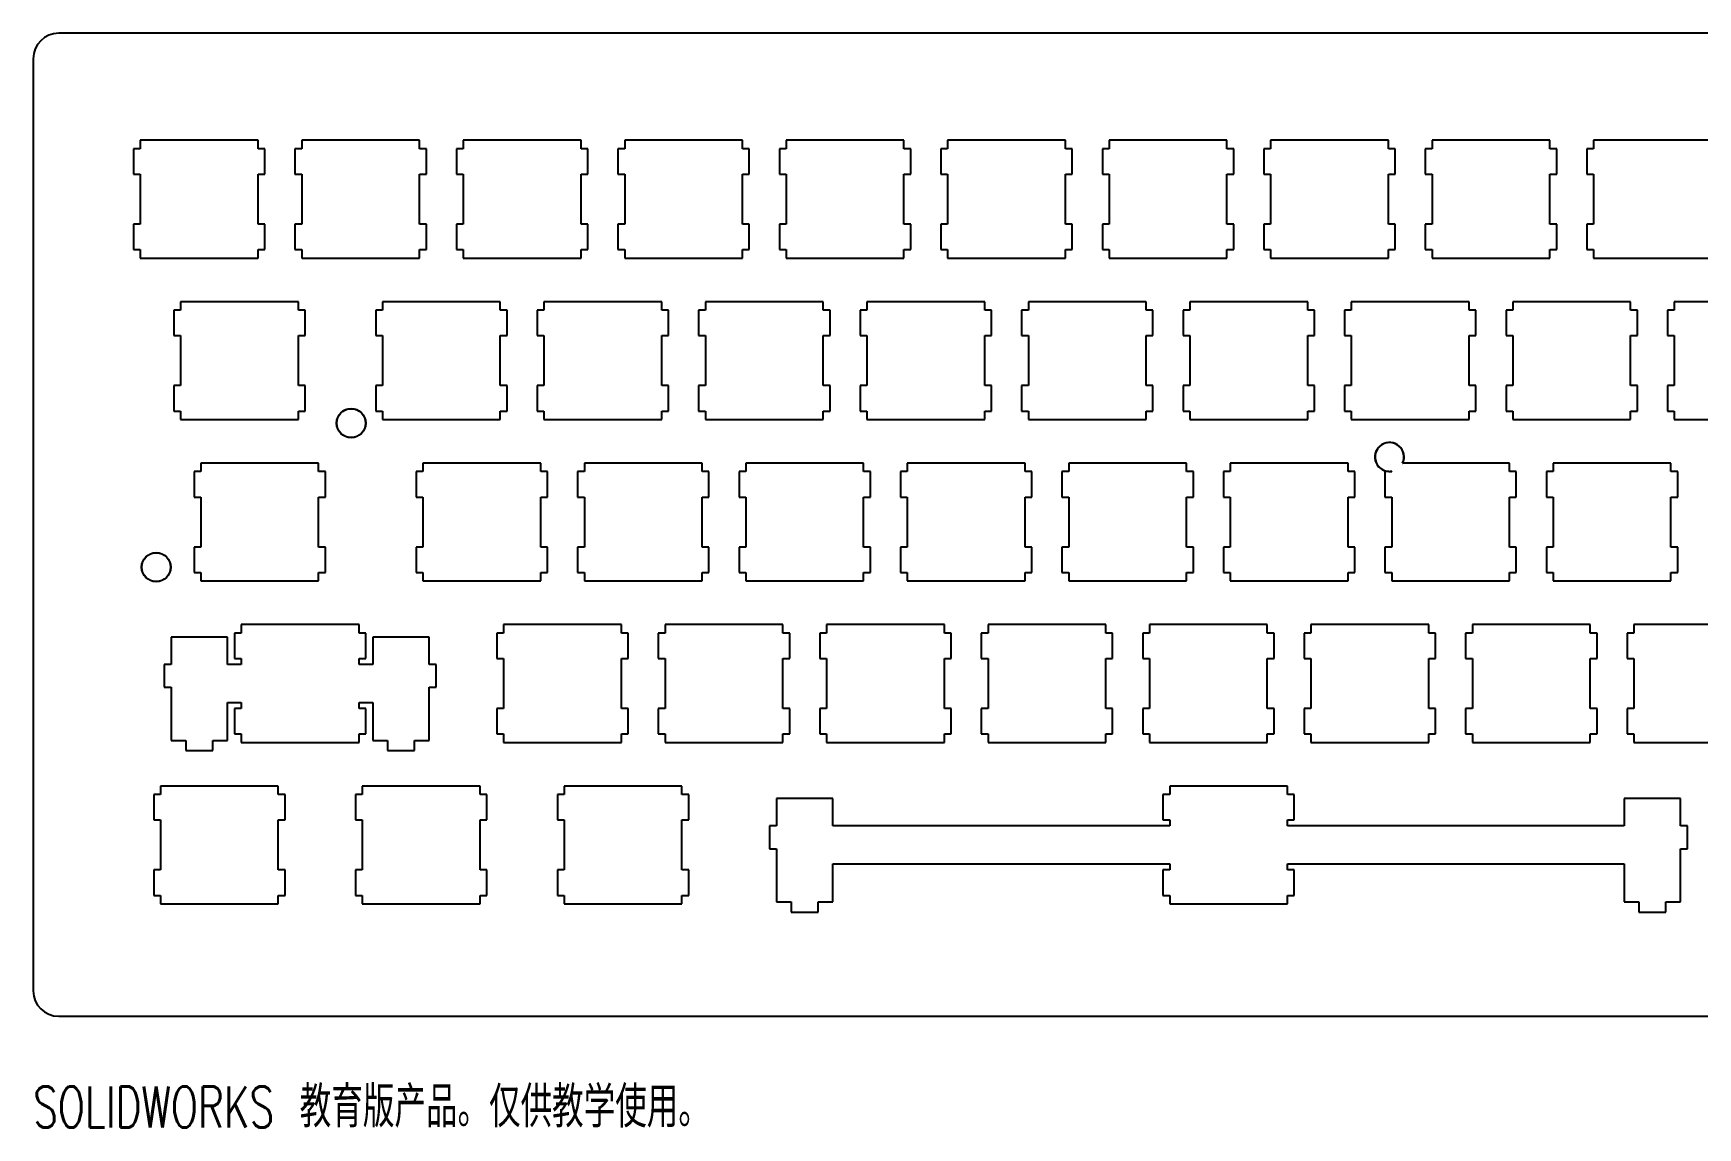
# Model space of a CAD drawing. Header units: millimetres. Extents: x -10 to 300, y -24 to 106.
# Drawn here: x -9.9 to 186.5, y -23.6 to 105.5 of the extents above; entities that cross this region are included whole.
import ezdxf

# ---------------------------------------------------------------- set-up
doc = ezdxf.new("R2010")
doc.units = ezdxf.units.MM
doc.styles.add('SLDTEXTSTYLE0', font='TXT', dxfattribs={"width": 0.7, "bigfont": 'bigfont'})

msp = doc.modelspace()

# ---------------------------------------------------------------- linework, layer by layer
at = {"color": 7, "linetype": 'Continuous', "lineweight": 25}
for p, q in [((296.59508, 105.5075), (-6.90492, 105.5075)), ((-9.90492, 102.5075), (-9.90492, -7.4925)), ((2.71887, 92.8839), (2.71887, 91.8834)), ((16.6192, 92.8839), (2.71887, 92.8839)), ((16.6192, 91.8834), (16.6192, 92.8839)), ((21.7689, 92.8839), (21.7689, 91.8834)), ((35.669, 92.8839), (21.7689, 92.8839)), ((35.669, 91.8834), (35.669, 92.8839)), ((40.8189, 92.8839), (40.8189, 91.8834)), ((54.719, 92.8839), (40.8189, 92.8839)), ((54.719, 91.8834), (54.719, 92.8839)), ((59.8689, 92.8839), (59.8689, 91.8834)), ((73.769, 92.8839), (59.8689, 92.8839)), ((73.769, 91.8834), (73.769, 92.8839)), ((78.9189, 92.8839), (78.9189, 91.8834)), ((92.819, 92.8839), (78.9189, 92.8839)), ((92.819, 91.8834), (92.819, 92.8839)), ((97.9689, 92.8839), (97.9689, 91.8834)), ((111.869, 92.8839), (97.9689, 92.8839)), ((111.869, 91.8834), (111.869, 92.8839)), ((117.019, 92.8839), (117.019, 91.8834)), ((130.919, 92.8839), (117.019, 92.8839)), ((130.919, 91.8834), (130.919, 92.8839)), ((136.069, 92.8839), (136.069, 91.8834)), ((149.969, 92.8839), (136.069, 92.8839)), ((149.969, 91.8834), (149.969, 92.8839)), ((155.119, 92.8839), (155.119, 91.8834)), ((169.019, 92.8839), (155.119, 92.8839)), ((169.019, 91.8834), (169.019, 92.8839)), ((174.169, 92.8839), (174.169, 91.8834)), ((188.069, 92.8839), (174.169, 92.8839)), ((2.71887, 91.8834), (1.91823, 91.8834)), ((1.91823, 91.8834), (1.91823, 88.8834)), ((17.4198, 91.8834), (16.6192, 91.8834)), ((17.4198, 88.8834), (17.4198, 91.8834)), ((21.7689, 91.8834), (20.9696, 91.8834)), ((20.9696, 91.8834), (20.9696, 88.8834)), ((36.4698, 91.8834), (35.669, 91.8834)), ((36.4698, 88.8834), (36.4698, 91.8834)), ((40.8189, 91.8834), (40.0195, 91.8834)), ((40.0195, 91.8834), (40.0195, 88.8834)), ((55.5198, 91.8834), (54.719, 91.8834)), ((55.5198, 88.8834), (55.5198, 91.8834)), ((59.8689, 91.8834), (59.0684, 91.8834)), ((59.0684, 91.8834), (59.0684, 88.8834)), ((74.5698, 91.8834), (73.769, 91.8834)), ((74.5698, 88.8834), (74.5698, 91.8834)), ((78.9189, 91.8834), (78.1184, 91.8834)), ((78.1184, 91.8834), (78.1184, 88.8834)), ((93.6184, 91.8834), (92.819, 91.8834)), ((93.6184, 88.8834), (93.6184, 91.8834)), ((97.9689, 91.8834), (97.1684, 91.8834)), ((97.1684, 91.8834), (97.1684, 88.8834)), ((112.668, 91.8834), (111.869, 91.8834)), ((112.668, 88.8834), (112.668, 91.8834)), ((117.019, 91.8834), (116.219, 91.8834)), ((116.219, 91.8834), (116.219, 88.8834)), ((131.72, 91.8834), (130.919, 91.8834)), ((131.72, 88.8834), (131.72, 91.8834)), ((136.069, 91.8834), (135.269, 91.8834)), ((135.269, 91.8834), (135.269, 88.8834)), ((150.77, 91.8834), (149.969, 91.8834)), ((150.77, 88.8834), (150.77, 91.8834)), ((155.119, 91.8834), (154.319, 91.8834)), ((154.319, 91.8834), (154.319, 88.8834)), ((169.82, 91.8834), (169.019, 91.8834)), ((169.82, 88.8834), (169.82, 91.8834)), ((174.169, 91.8834), (173.369, 91.8834)), ((173.369, 91.8834), (173.369, 88.8834)), ((1.91823, 88.8834), (2.71887, 88.8834)), ((2.71887, 88.8834), (2.71887, 82.9829)), ((16.6192, 82.9829), (16.6192, 88.8834)), ((16.6192, 88.8834), (17.4198, 88.8834)), ((20.9696, 88.8834), (21.7689, 88.8834)), ((21.7689, 88.8834), (21.7689, 82.9829)), ((35.669, 82.9829), (35.669, 88.8834)), ((35.669, 88.8834), (36.4698, 88.8834)), ((40.0195, 88.8834), (40.8189, 88.8834)), ((40.8189, 88.8834), (40.8189, 82.9829)), ((54.719, 82.9829), (54.719, 88.8834)), ((54.719, 88.8834), (55.5198, 88.8834)), ((59.0684, 88.8834), (59.8689, 88.8834)), ((59.8689, 88.8834), (59.8689, 82.9829)), ((73.769, 82.9829), (73.769, 88.8834)), ((73.769, 88.8834), (74.5698, 88.8834)), ((78.1184, 88.8834), (78.9189, 88.8834)), ((78.9189, 88.8834), (78.9189, 82.9829)), ((92.819, 82.9829), (92.819, 88.8834)), ((92.819, 88.8834), (93.6184, 88.8834)), ((97.1684, 88.8834), (97.9689, 88.8834)), ((97.9689, 88.8834), (97.9689, 82.9829)), ((111.869, 82.9829), (111.869, 88.8834)), ((111.869, 88.8834), (112.668, 88.8834)), ((116.219, 88.8834), (117.019, 88.8834)), ((117.019, 88.8834), (117.019, 82.9829)), ((130.919, 82.9829), (130.919, 88.8834)), ((130.919, 88.8834), (131.72, 88.8834)), ((135.269, 88.8834), (136.069, 88.8834)), ((136.069, 88.8834), (136.069, 82.9829)), ((149.969, 82.9829), (149.969, 88.8834)), ((149.969, 88.8834), (150.77, 88.8834)), ((154.319, 88.8834), (155.119, 88.8834)), ((155.119, 88.8834), (155.119, 82.9829)), ((169.019, 82.9829), (169.019, 88.8834)), ((169.019, 88.8834), (169.82, 88.8834)), ((173.369, 88.8834), (174.169, 88.8834)), ((174.169, 88.8834), (174.169, 82.9829)), ((2.71887, 82.9829), (1.91823, 82.9829)), ((1.91823, 82.9829), (1.91823, 79.9828)), ((17.4198, 82.9829), (16.6192, 82.9829)), ((17.4198, 79.9828), (17.4198, 82.9829)), ((21.7689, 82.9829), (20.9696, 82.9829)), ((20.9696, 82.9829), (20.9696, 79.9828)), ((36.4698, 82.9829), (35.669, 82.9829)), ((36.4698, 79.9828), (36.4698, 82.9829)), ((40.8189, 82.9829), (40.0195, 82.9829)), ((40.0195, 82.9829), (40.0195, 79.9828)), ((55.5198, 82.9829), (54.719, 82.9829)), ((55.5198, 79.9828), (55.5198, 82.9829)), ((59.8689, 82.9829), (59.0684, 82.9829)), ((59.0684, 82.9829), (59.0684, 79.9828)), ((74.5698, 82.9829), (73.769, 82.9829)), ((74.5698, 79.9828), (74.5698, 82.9829)), ((78.9189, 82.9829), (78.1184, 82.9829)), ((78.1184, 82.9829), (78.1184, 79.9828)), ((93.6184, 82.9829), (92.819, 82.9829)), ((93.6184, 79.9828), (93.6184, 82.9829)), ((97.9689, 82.9829), (97.1684, 82.9829)), ((97.1684, 82.9829), (97.1684, 79.9828)), ((112.668, 82.9829), (111.869, 82.9829)), ((112.668, 79.9828), (112.668, 82.9829)), ((117.019, 82.9829), (116.219, 82.9829)), ((116.219, 82.9829), (116.219, 79.9828)), ((131.72, 82.9829), (130.919, 82.9829)), ((131.72, 79.9828), (131.72, 82.9829)), ((136.069, 82.9829), (135.269, 82.9829)), ((135.269, 82.9829), (135.269, 79.9828)), ((150.77, 82.9829), (149.969, 82.9829)), ((150.77, 79.9828), (150.77, 82.9829)), ((155.119, 82.9829), (154.319, 82.9829)), ((154.319, 82.9829), (154.319, 79.9828)), ((169.82, 82.9829), (169.019, 82.9829)), ((169.82, 79.9828), (169.82, 82.9829)), ((174.169, 82.9829), (173.369, 82.9829)), ((173.369, 82.9829), (173.369, 79.9828)), ((1.91823, 79.9828), (2.71887, 79.9828)), ((2.71887, 79.9828), (2.71887, 78.9838)), ((2.71887, 78.9838), (16.6192, 78.9838)), ((16.6192, 78.9838), (16.6192, 79.9828)), ((16.6192, 79.9828), (17.4198, 79.9828)), ((20.9696, 79.9828), (21.7689, 79.9828)), ((21.7689, 79.9828), (21.7689, 78.9838)), ((21.7689, 78.9838), (35.669, 78.9838)), ((35.669, 78.9838), (35.669, 79.9828)), ((35.669, 79.9828), (36.4698, 79.9828)), ((40.0195, 79.9828), (40.8189, 79.9828)), ((40.8189, 79.9828), (40.8189, 78.9838)), ((40.8189, 78.9838), (54.719, 78.9838)), ((54.719, 78.9838), (54.719, 79.9828)), ((54.719, 79.9828), (55.5198, 79.9828)), ((59.0684, 79.9828), (59.8689, 79.9828)), ((59.8689, 79.9828), (59.8689, 78.9838)), ((59.8689, 78.9838), (73.769, 78.9838)), ((73.769, 78.9838), (73.769, 79.9828)), ((73.769, 79.9828), (74.5698, 79.9828)), ((78.1184, 79.9828), (78.9189, 79.9828)), ((78.9189, 79.9828), (78.9189, 78.9838)), ((78.9189, 78.9838), (92.819, 78.9838)), ((92.819, 78.9838), (92.819, 79.9828)), ((92.819, 79.9828), (93.6184, 79.9828)), ((97.1684, 79.9828), (97.9689, 79.9828)), ((97.9689, 79.9828), (97.9689, 78.9838)), ((97.9689, 78.9838), (111.869, 78.9838)), ((111.869, 78.9838), (111.869, 79.9828)), ((111.869, 79.9828), (112.668, 79.9828)), ((116.219, 79.9828), (117.019, 79.9828)), ((117.019, 79.9828), (117.019, 78.9838)), ((117.019, 78.9838), (130.919, 78.9838)), ((130.919, 78.9838), (130.919, 79.9828)), ((130.919, 79.9828), (131.72, 79.9828)), ((135.269, 79.9828), (136.069, 79.9828)), ((136.069, 79.9828), (136.069, 78.9838)), ((136.069, 78.9838), (149.969, 78.9838)), ((149.969, 78.9838), (149.969, 79.9828)), ((149.969, 79.9828), (150.77, 79.9828)), ((154.319, 79.9828), (155.119, 79.9828)), ((155.119, 79.9828), (155.119, 78.9838)), ((155.119, 78.9838), (169.019, 78.9838)), ((169.019, 78.9838), (169.019, 79.9828)), ((169.019, 79.9828), (169.82, 79.9828)), ((173.369, 79.9828), (174.169, 79.9828)), ((174.169, 79.9828), (174.169, 78.9838)), ((174.169, 78.9838), (188.069, 78.9838)), ((7.48136, 72.8334), (6.68211, 72.8334)), ((6.68211, 72.8334), (6.68211, 69.8334)), ((7.48136, 73.8339), (7.48136, 72.8334)), ((21.3817, 73.8339), (7.48136, 73.8339)), ((21.3817, 72.8334), (21.3817, 73.8339)), ((22.1809, 72.8334), (21.3817, 72.8334)), ((22.1809, 69.8334), (22.1809, 72.8334)), ((31.2939, 72.8334), (30.4946, 72.8334)), ((30.4946, 72.8334), (30.4946, 69.8334)), ((31.2939, 73.8339), (31.2939, 72.8334)), ((45.194, 73.8339), (31.2939, 73.8339)), ((45.194, 72.8334), (45.194, 73.8339)), ((45.9948, 72.8334), (45.194, 72.8334)), ((45.9948, 69.8334), (45.9948, 72.8334)), ((50.3439, 72.8334), (49.5445, 72.8334)), ((49.5445, 72.8334), (49.5445, 69.8334)), ((50.3439, 73.8339), (50.3439, 72.8334)), ((64.244, 73.8339), (50.3439, 73.8339)), ((64.244, 72.8334), (64.244, 73.8339)), ((65.0448, 72.8334), (64.244, 72.8334)), ((65.0448, 69.8334), (65.0448, 72.8334)), ((69.3939, 72.8334), (68.5945, 72.8334)), ((68.5945, 72.8334), (68.5945, 69.8334)), ((69.3939, 73.8339), (69.3939, 72.8334)), ((83.294, 73.8339), (69.3939, 73.8339)), ((83.294, 72.8334), (83.294, 73.8339)), ((84.0948, 72.8334), (83.294, 72.8334)), ((84.0948, 69.8334), (84.0948, 72.8334)), ((88.4439, 72.8334), (87.6445, 72.8334)), ((87.6445, 72.8334), (87.6445, 69.8334)), ((88.4439, 73.8339), (88.4439, 72.8334)), ((102.344, 73.8339), (88.4439, 73.8339)), ((102.344, 72.8334), (102.344, 73.8339)), ((103.145, 72.8334), (102.344, 72.8334)), ((103.145, 69.8334), (103.145, 72.8334)), ((107.494, 72.8334), (106.694, 72.8334)), ((106.694, 72.8334), (106.694, 69.8334)), ((107.494, 73.8339), (107.494, 72.8334)), ((121.394, 73.8339), (107.494, 73.8339)), ((121.394, 72.8334), (121.394, 73.8339)), ((122.195, 72.8334), (121.394, 72.8334)), ((122.195, 69.8334), (122.195, 72.8334)), ((126.544, 72.8334), (125.744, 72.8334)), ((125.744, 72.8334), (125.744, 69.8334)), ((126.544, 73.8339), (126.544, 72.8334)), ((140.444, 73.8339), (126.544, 73.8339)), ((140.444, 72.8334), (140.444, 73.8339)), ((141.245, 72.8334), (140.444, 72.8334)), ((141.245, 69.8334), (141.245, 72.8334)), ((145.594, 72.8334), (144.794, 72.8334)), ((144.794, 72.8334), (144.794, 69.8334)), ((145.594, 73.8339), (145.594, 72.8334)), ((159.494, 73.8339), (145.594, 73.8339)), ((159.494, 72.8334), (159.494, 73.8339)), ((160.295, 72.8334), (159.494, 72.8334)), ((160.295, 69.8334), (160.295, 72.8334)), ((164.644, 72.8334), (163.844, 72.8334)), ((163.844, 72.8334), (163.844, 69.8334)), ((164.644, 73.8339), (164.644, 72.8334)), ((178.544, 73.8339), (164.644, 73.8339)), ((178.544, 72.8334), (178.544, 73.8339)), ((179.345, 72.8334), (178.544, 72.8334)), ((179.345, 69.8334), (179.345, 72.8334)), ((183.694, 72.8334), (182.894, 72.8334)), ((182.894, 72.8334), (182.894, 69.8334)), ((183.694, 73.8339), (183.694, 72.8334)), ((197.594, 73.8339), (183.694, 73.8339)), ((6.68211, 69.8334), (7.48136, 69.8334)), ((7.48136, 69.8334), (7.48136, 63.9329)), ((21.3817, 63.9329), (21.3817, 69.8334)), ((21.3817, 69.8334), (22.1809, 69.8334)), ((30.4946, 69.8334), (31.2939, 69.8334)), ((31.2939, 69.8334), (31.2939, 63.9329)), ((45.194, 63.9329), (45.194, 69.8334)), ((45.194, 69.8334), (45.9948, 69.8334)), ((49.5445, 69.8334), (50.3439, 69.8334)), ((50.3439, 69.8334), (50.3439, 63.9329)), ((64.244, 63.9329), (64.244, 69.8334)), ((64.244, 69.8334), (65.0448, 69.8334)), ((68.5945, 69.8334), (69.3939, 69.8334)), ((69.3939, 69.8334), (69.3939, 63.9329)), ((83.294, 63.9329), (83.294, 69.8334)), ((83.294, 69.8334), (84.0948, 69.8334)), ((87.6445, 69.8334), (88.4439, 69.8334)), ((88.4439, 69.8334), (88.4439, 63.9329)), ((102.344, 63.9329), (102.344, 69.8334)), ((102.344, 69.8334), (103.145, 69.8334)), ((106.694, 69.8334), (107.494, 69.8334)), ((107.494, 69.8334), (107.494, 63.9329)), ((121.394, 63.9329), (121.394, 69.8334)), ((121.394, 69.8334), (122.195, 69.8334)), ((125.744, 69.8334), (126.544, 69.8334)), ((126.544, 69.8334), (126.544, 63.9329)), ((140.444, 63.9329), (140.444, 69.8334)), ((140.444, 69.8334), (141.245, 69.8334)), ((144.794, 69.8334), (145.594, 69.8334)), ((145.594, 69.8334), (145.594, 63.9329)), ((159.494, 63.9329), (159.494, 69.8334)), ((159.494, 69.8334), (160.295, 69.8334)), ((163.844, 69.8334), (164.644, 69.8334)), ((164.644, 69.8334), (164.644, 63.9329)), ((178.544, 63.9329), (178.544, 69.8334)), ((178.544, 69.8334), (179.345, 69.8334)), ((182.894, 69.8334), (183.694, 69.8334)), ((183.694, 69.8334), (183.694, 63.9329)), ((7.48136, 63.9329), (6.68211, 63.9329)), ((6.68211, 63.9329), (6.68211, 60.9328)), ((22.1809, 63.9329), (21.3817, 63.9329)), ((22.1809, 60.9328), (22.1809, 63.9329)), ((31.2939, 63.9329), (30.4946, 63.9329)), ((30.4946, 63.9329), (30.4946, 60.9328)), ((45.9948, 63.9329), (45.194, 63.9329)), ((45.9948, 60.9328), (45.9948, 63.9329)), ((50.3439, 63.9329), (49.5445, 63.9329)), ((49.5445, 63.9329), (49.5445, 60.9328)), ((65.0448, 63.9329), (64.244, 63.9329)), ((65.0448, 60.9328), (65.0448, 63.9329)), ((69.3939, 63.9329), (68.5945, 63.9329)), ((68.5945, 63.9329), (68.5945, 60.9328)), ((84.0948, 63.9329), (83.294, 63.9329)), ((84.0948, 60.9328), (84.0948, 63.9329)), ((88.4439, 63.9329), (87.6445, 63.9329)), ((87.6445, 63.9329), (87.6445, 60.9328)), ((103.145, 63.9329), (102.344, 63.9329)), ((103.145, 60.9328), (103.145, 63.9329)), ((107.494, 63.9329), (106.694, 63.9329)), ((106.694, 63.9329), (106.694, 60.9328)), ((122.195, 63.9329), (121.394, 63.9329)), ((122.195, 60.9328), (122.195, 63.9329)), ((126.544, 63.9329), (125.744, 63.9329)), ((125.744, 63.9329), (125.744, 60.9328)), ((141.245, 63.9329), (140.444, 63.9329)), ((141.245, 60.9328), (141.245, 63.9329)), ((145.594, 63.9329), (144.794, 63.9329)), ((144.794, 63.9329), (144.794, 60.9328)), ((160.295, 63.9329), (159.494, 63.9329)), ((160.295, 60.9328), (160.295, 63.9329)), ((164.644, 63.9329), (163.844, 63.9329)), ((163.844, 63.9329), (163.844, 60.9328)), ((179.345, 63.9329), (178.544, 63.9329)), ((179.345, 60.9328), (179.345, 63.9329)), ((183.694, 63.9329), (182.894, 63.9329)), ((182.894, 63.9329), (182.894, 60.9328)), ((6.68211, 60.9328), (7.48136, 60.9328)), ((7.48136, 60.9328), (7.48136, 59.9338)), ((21.3817, 59.9338), (21.3817, 60.9328)), ((21.3817, 60.9328), (22.1809, 60.9328)), ((30.4946, 60.9328), (31.2939, 60.9328)), ((31.2939, 60.9328), (31.2939, 59.9338)), ((45.194, 59.9338), (45.194, 60.9328)), ((45.194, 60.9328), (45.9948, 60.9328)), ((49.5445, 60.9328), (50.3439, 60.9328)), ((50.3439, 60.9328), (50.3439, 59.9338)), ((64.244, 59.9338), (64.244, 60.9328)), ((64.244, 60.9328), (65.0448, 60.9328)), ((68.5945, 60.9328), (69.3939, 60.9328)), ((69.3939, 60.9328), (69.3939, 59.9338)), ((83.294, 59.9338), (83.294, 60.9328)), ((83.294, 60.9328), (84.0948, 60.9328)), ((87.6445, 60.9328), (88.4439, 60.9328)), ((88.4439, 60.9328), (88.4439, 59.9338)), ((102.344, 59.9338), (102.344, 60.9328)), ((102.344, 60.9328), (103.145, 60.9328)), ((106.694, 60.9328), (107.494, 60.9328)), ((107.494, 60.9328), (107.494, 59.9338)), ((121.394, 59.9338), (121.394, 60.9328)), ((121.394, 60.9328), (122.195, 60.9328)), ((125.744, 60.9328), (126.544, 60.9328)), ((126.544, 60.9328), (126.544, 59.9338)), ((140.444, 59.9338), (140.444, 60.9328)), ((140.444, 60.9328), (141.245, 60.9328)), ((144.794, 60.9328), (145.594, 60.9328)), ((145.594, 60.9328), (145.594, 59.9338)), ((159.494, 59.9338), (159.494, 60.9328)), ((159.494, 60.9328), (160.295, 60.9328)), ((163.844, 60.9328), (164.644, 60.9328)), ((164.644, 60.9328), (164.644, 59.9338)), ((178.544, 59.9338), (178.544, 60.9328)), ((178.544, 60.9328), (179.345, 60.9328)), ((182.894, 60.9328), (183.694, 60.9328)), ((183.694, 60.9328), (183.694, 59.9338)), ((7.48136, 59.9338), (21.3817, 59.9338)), ((31.2939, 59.9338), (45.194, 59.9338)), ((50.3439, 59.9338), (64.244, 59.9338)), ((69.3939, 59.9338), (83.294, 59.9338)), ((88.4439, 59.9338), (102.344, 59.9338)), ((107.494, 59.9338), (121.394, 59.9338)), ((126.544, 59.9338), (140.444, 59.9338)), ((145.594, 59.9338), (159.494, 59.9338)), ((164.644, 59.9338), (178.544, 59.9338)), ((183.694, 59.9338), (197.594, 59.9338)), ((9.86261, 53.7849), (9.06198, 53.7849)), ((9.06198, 53.7849), (9.06198, 50.7848)), ((9.86261, 54.7839), (9.86261, 53.7849)), ((23.7629, 54.7839), (9.86261, 54.7839)), ((23.7629, 53.7849), (23.7629, 54.7839)), ((24.5622, 53.7849), (23.7629, 53.7849)), ((24.5622, 50.7848), (24.5622, 53.7849)), ((36.0564, 53.7849), (35.2571, 53.7849)), ((35.2571, 53.7849), (35.2571, 50.7848)), ((36.0564, 54.7839), (36.0564, 53.7849)), ((49.9565, 54.7839), (36.0564, 54.7839)), ((49.9565, 53.7849), (49.9565, 54.7839)), ((50.7559, 53.7849), (49.9565, 53.7849)), ((50.7559, 50.7848), (50.7559, 53.7849)), ((55.1064, 53.7849), (54.307, 53.7849)), ((54.307, 53.7849), (54.307, 50.7848)), ((55.1064, 54.7839), (55.1064, 53.7849)), ((69.0065, 54.7839), (55.1064, 54.7839)), ((69.0065, 53.7849), (69.0065, 54.7839)), ((69.8059, 53.7849), (69.0065, 53.7849)), ((69.8059, 50.7848), (69.8059, 53.7849)), ((74.1564, 53.7849), (73.357, 53.7849)), ((73.357, 53.7849), (73.357, 50.7848)), ((74.1564, 54.7839), (74.1564, 53.7849)), ((88.0565, 54.7839), (74.1564, 54.7839)), ((88.0565, 53.7849), (88.0565, 54.7839)), ((88.8559, 53.7849), (88.0565, 53.7849)), ((88.8559, 50.7848), (88.8559, 53.7849)), ((93.2064, 53.7849), (92.407, 53.7849)), ((92.407, 53.7849), (92.407, 50.7848)), ((93.2064, 54.7839), (93.2064, 53.7849)), ((107.107, 54.7839), (93.2064, 54.7839)), ((107.107, 53.7849), (107.107, 54.7839)), ((107.906, 53.7849), (107.107, 53.7849)), ((107.906, 50.7848), (107.906, 53.7849)), ((112.256, 53.7849), (111.457, 53.7849)), ((111.457, 53.7849), (111.457, 50.7848)), ((112.256, 54.7839), (112.256, 53.7849)), ((126.157, 54.7839), (112.256, 54.7839)), ((126.157, 53.7849), (126.157, 54.7839)), ((126.956, 53.7849), (126.157, 53.7849)), ((126.956, 50.7848), (126.956, 53.7849)), ((131.306, 53.7849), (130.507, 53.7849)), ((130.507, 53.7849), (130.507, 50.7848)), ((131.306, 54.7839), (131.306, 53.7849)), ((145.207, 54.7839), (131.306, 54.7839)), ((145.207, 53.7849), (145.207, 54.7839)), ((146.006, 53.7849), (145.207, 53.7849)), ((146.006, 50.7848), (146.006, 53.7849)), ((149.557, 53.7849), (149.557, 50.7848)), ((150.00412, 53.7849), (149.557, 53.7849)), ((150.356, 53.7849), (150.18605, 53.7849)), ((150.356, 53.7849), (150.356, 53.82764)), ((164.257, 54.7839), (151.66098, 54.7839)), ((164.257, 53.7849), (164.257, 54.7839)), ((165.056, 53.7849), (164.257, 53.7849)), ((165.056, 50.7848), (165.056, 53.7849)), ((169.406, 53.7849), (168.607, 53.7849)), ((168.607, 53.7849), (168.607, 50.7848)), ((169.406, 54.7839), (169.406, 53.7849)), ((183.307, 54.7839), (169.406, 54.7839)), ((183.307, 53.7849), (183.307, 54.7839)), ((184.106, 53.7849), (183.307, 53.7849)), ((184.106, 50.7848), (184.106, 53.7849)), ((9.06198, 50.7848), (9.86261, 50.7848)), ((9.86261, 50.7848), (9.86261, 44.8829)), ((23.7629, 44.8829), (23.7629, 50.7848)), ((23.7629, 50.7848), (24.5622, 50.7848)), ((35.2571, 50.7848), (36.0564, 50.7848)), ((36.0564, 50.7848), (36.0564, 44.8829)), ((49.9565, 44.8829), (49.9565, 50.7848)), ((49.9565, 50.7848), (50.7559, 50.7848)), ((54.307, 50.7848), (55.1064, 50.7848)), ((55.1064, 50.7848), (55.1064, 44.8829)), ((69.0065, 44.8829), (69.0065, 50.7848)), ((69.0065, 50.7848), (69.8059, 50.7848)), ((73.357, 50.7848), (74.1564, 50.7848)), ((74.1564, 50.7848), (74.1564, 44.8829)), ((88.0565, 44.8829), (88.0565, 50.7848)), ((88.0565, 50.7848), (88.8559, 50.7848)), ((92.407, 50.7848), (93.2064, 50.7848)), ((93.2064, 50.7848), (93.2064, 44.8829)), ((107.107, 44.8829), (107.107, 50.7848)), ((107.107, 50.7848), (107.906, 50.7848)), ((111.457, 50.7848), (112.256, 50.7848)), ((112.256, 50.7848), (112.256, 44.8829)), ((126.157, 44.8829), (126.157, 50.7848)), ((126.157, 50.7848), (126.956, 50.7848)), ((130.507, 50.7848), (131.306, 50.7848)), ((131.306, 50.7848), (131.306, 44.8829)), ((145.207, 44.8829), (145.207, 50.7848)), ((145.207, 50.7848), (146.006, 50.7848)), ((149.557, 50.7848), (150.356, 50.7848)), ((150.356, 50.7848), (150.356, 44.8829)), ((164.257, 44.8829), (164.257, 50.7848)), ((164.257, 50.7848), (165.056, 50.7848)), ((168.607, 50.7848), (169.406, 50.7848)), ((169.406, 50.7848), (169.406, 44.8829)), ((183.307, 44.8829), (183.307, 50.7848)), ((183.307, 50.7848), (184.106, 50.7848)), ((9.86261, 44.8829), (9.06198, 44.8829)), ((9.06198, 44.8829), (9.06198, 41.8828)), ((24.5622, 44.8829), (23.7629, 44.8829)), ((24.5622, 41.8828), (24.5622, 44.8829)), ((36.0564, 44.8829), (35.2571, 44.8829)), ((35.2571, 44.8829), (35.2571, 41.8828)), ((50.7559, 44.8829), (49.9565, 44.8829)), ((50.7559, 41.8828), (50.7559, 44.8829)), ((55.1064, 44.8829), (54.307, 44.8829)), ((54.307, 44.8829), (54.307, 41.8828)), ((69.8059, 44.8829), (69.0065, 44.8829)), ((69.8059, 41.8828), (69.8059, 44.8829)), ((74.1564, 44.8829), (73.357, 44.8829)), ((73.357, 44.8829), (73.357, 41.8828)), ((88.8559, 44.8829), (88.0565, 44.8829)), ((88.8559, 41.8828), (88.8559, 44.8829)), ((93.2064, 44.8829), (92.407, 44.8829)), ((92.407, 44.8829), (92.407, 41.8828)), ((107.906, 44.8829), (107.107, 44.8829)), ((107.906, 41.8828), (107.906, 44.8829)), ((112.256, 44.8829), (111.457, 44.8829)), ((111.457, 44.8829), (111.457, 41.8828)), ((126.956, 44.8829), (126.157, 44.8829)), ((126.956, 41.8828), (126.956, 44.8829)), ((131.306, 44.8829), (130.507, 44.8829)), ((130.507, 44.8829), (130.507, 41.8828)), ((146.006, 44.8829), (145.207, 44.8829)), ((146.006, 41.8828), (146.006, 44.8829)), ((150.356, 44.8829), (149.557, 44.8829)), ((149.557, 44.8829), (149.557, 41.8828)), ((165.056, 44.8829), (164.257, 44.8829)), ((165.056, 41.8828), (165.056, 44.8829)), ((169.406, 44.8829), (168.607, 44.8829)), ((168.607, 44.8829), (168.607, 41.8828)), ((184.106, 44.8829), (183.307, 44.8829)), ((184.106, 41.8828), (184.106, 44.8829)), ((9.06198, 41.8828), (9.86261, 41.8828)), ((9.86261, 41.8828), (9.86261, 40.8838)), ((23.7629, 40.8838), (23.7629, 41.8828)), ((23.7629, 41.8828), (24.5622, 41.8828)), ((35.2571, 41.8828), (36.0564, 41.8828)), ((36.0564, 41.8828), (36.0564, 40.8838)), ((49.9565, 40.8838), (49.9565, 41.8828)), ((49.9565, 41.8828), (50.7559, 41.8828)), ((54.307, 41.8828), (55.1064, 41.8828)), ((55.1064, 41.8828), (55.1064, 40.8838)), ((69.0065, 40.8838), (69.0065, 41.8828)), ((69.0065, 41.8828), (69.8059, 41.8828)), ((73.357, 41.8828), (74.1564, 41.8828)), ((74.1564, 41.8828), (74.1564, 40.8838)), ((88.0565, 40.8838), (88.0565, 41.8828)), ((88.0565, 41.8828), (88.8559, 41.8828)), ((92.407, 41.8828), (93.2064, 41.8828)), ((93.2064, 41.8828), (93.2064, 40.8838)), ((107.107, 40.8838), (107.107, 41.8828)), ((107.107, 41.8828), (107.906, 41.8828)), ((111.457, 41.8828), (112.256, 41.8828)), ((112.256, 41.8828), (112.256, 40.8838)), ((126.157, 40.8838), (126.157, 41.8828)), ((126.157, 41.8828), (126.956, 41.8828)), ((130.507, 41.8828), (131.306, 41.8828)), ((131.306, 41.8828), (131.306, 40.8838)), ((145.207, 40.8838), (145.207, 41.8828)), ((145.207, 41.8828), (146.006, 41.8828)), ((149.557, 41.8828), (150.356, 41.8828)), ((150.356, 41.8828), (150.356, 40.8838)), ((164.257, 40.8838), (164.257, 41.8828)), ((164.257, 41.8828), (165.056, 41.8828)), ((168.607, 41.8828), (169.406, 41.8828)), ((169.406, 41.8828), (169.406, 40.8838)), ((183.307, 40.8838), (183.307, 41.8828)), ((183.307, 41.8828), (184.106, 41.8828)), ((9.86261, 40.8838), (23.7629, 40.8838)), ((36.0564, 40.8838), (49.9565, 40.8838)), ((55.1064, 40.8838), (69.0065, 40.8838)), ((74.1564, 40.8838), (88.0565, 40.8838)), ((93.2064, 40.8838), (107.107, 40.8838)), ((112.256, 40.8838), (126.157, 40.8838)), ((131.306, 40.8838), (145.207, 40.8838)), ((150.356, 40.8838), (164.257, 40.8838)), ((169.406, 40.8838), (183.307, 40.8838)), ((14.6251, 35.7339), (14.6251, 34.7348)), ((28.5254, 35.7339), (14.6251, 35.7339)), ((28.5254, 34.7348), (28.5254, 35.7339)), ((45.5814, 35.7339), (45.5814, 34.7348)), ((59.4815, 35.7339), (45.5814, 35.7339)), ((59.4815, 34.7348), (59.4815, 35.7339)), ((64.6314, 35.7339), (64.6314, 34.7348)), ((78.5315, 35.7339), (64.6314, 35.7339)), ((78.5315, 34.7348), (78.5315, 35.7339)), ((83.6814, 35.7339), (83.6814, 34.7348)), ((97.5815, 35.7339), (83.6814, 35.7339)), ((97.5815, 34.7348), (97.5815, 35.7339)), ((102.731, 35.7339), (102.731, 34.7348)), ((116.632, 35.7339), (102.731, 35.7339)), ((116.632, 34.7348), (116.632, 35.7339)), ((121.781, 35.7339), (121.781, 34.7348)), ((135.682, 35.7339), (121.781, 35.7339)), ((135.682, 34.7348), (135.682, 35.7339)), ((140.831, 35.7339), (140.831, 34.7348)), ((154.732, 35.7339), (140.831, 35.7339)), ((154.732, 34.7348), (154.732, 35.7339)), ((159.881, 35.7339), (159.881, 34.7348)), ((173.782, 35.7339), (159.881, 35.7339)), ((173.782, 34.7348), (173.782, 35.7339)), ((178.931, 35.7339), (178.931, 34.7348)), ((192.832, 35.7339), (178.931, 35.7339)), ((13.0004, 34.2649), (6.35, 34.2649)), ((6.35, 34.2649), (6.35, 31.0334)), ((13.0004, 31.0334), (13.0004, 34.2649)), ((14.6251, 34.7348), (13.8259, 34.7348)), ((13.8259, 34.7348), (13.8259, 31.7348)), ((29.326, 34.7348), (28.5254, 34.7348)), ((29.326, 31.7348), (29.326, 34.7348)), ((36.8004, 34.2649), (30.1501, 34.2649)), ((30.1501, 34.2649), (30.1501, 31.0334)), ((36.8004, 31.0334), (36.8004, 34.2649)), ((45.5814, 34.7348), (44.782, 34.7348)), ((44.782, 34.7348), (44.782, 31.7348)), ((60.2809, 34.7348), (59.4815, 34.7348)), ((60.2809, 31.7348), (60.2809, 34.7348)), ((64.6314, 34.7348), (63.832, 34.7348)), ((63.832, 34.7348), (63.832, 31.7348)), ((79.3309, 34.7348), (78.5315, 34.7348)), ((79.3309, 31.7348), (79.3309, 34.7348)), ((83.6814, 34.7348), (82.882, 34.7348)), ((82.882, 34.7348), (82.882, 31.7348)), ((98.3809, 34.7348), (97.5815, 34.7348)), ((98.3809, 31.7348), (98.3809, 34.7348)), ((102.731, 34.7348), (101.932, 34.7348)), ((101.932, 34.7348), (101.932, 31.7348)), ((117.431, 34.7348), (116.632, 34.7348)), ((117.431, 31.7348), (117.431, 34.7348)), ((121.781, 34.7348), (120.982, 34.7348)), ((120.982, 34.7348), (120.982, 31.7348)), ((136.481, 34.7348), (135.682, 34.7348)), ((136.481, 31.7348), (136.481, 34.7348)), ((140.831, 34.7348), (140.032, 34.7348)), ((140.032, 34.7348), (140.032, 31.7348)), ((155.531, 34.7348), (154.732, 34.7348)), ((155.531, 31.7348), (155.531, 34.7348)), ((159.881, 34.7348), (159.082, 34.7348)), ((159.082, 34.7348), (159.082, 31.7348)), ((174.581, 34.7348), (173.782, 34.7348)), ((174.581, 31.7348), (174.581, 34.7348)), ((178.931, 34.7348), (178.132, 34.7348)), ((178.132, 34.7348), (178.132, 31.7348)), ((13.8259, 31.7348), (14.6251, 31.7348)), ((14.6251, 31.7348), (14.6251, 31.0334)), ((28.5254, 31.0334), (28.5254, 31.7348)), ((28.5254, 31.7348), (29.326, 31.7348)), ((44.782, 31.7348), (45.5814, 31.7348)), ((45.5814, 31.7348), (45.5814, 25.8327)), ((59.4815, 25.8327), (59.4815, 31.7348)), ((59.4815, 31.7348), (60.2809, 31.7348)), ((63.832, 31.7348), (64.6314, 31.7348)), ((64.6314, 31.7348), (64.6314, 25.8327)), ((78.5315, 25.8327), (78.5315, 31.7348)), ((78.5315, 31.7348), (79.3309, 31.7348)), ((82.882, 31.7348), (83.6814, 31.7348)), ((83.6814, 31.7348), (83.6814, 25.8327)), ((97.5815, 25.8327), (97.5815, 31.7348)), ((97.5815, 31.7348), (98.3809, 31.7348)), ((101.932, 31.7348), (102.731, 31.7348)), ((102.731, 31.7348), (102.731, 25.8327)), ((116.632, 25.8327), (116.632, 31.7348)), ((116.632, 31.7348), (117.431, 31.7348)), ((120.982, 31.7348), (121.781, 31.7348)), ((121.781, 31.7348), (121.781, 25.8327)), ((135.682, 25.8327), (135.682, 31.7348)), ((135.682, 31.7348), (136.481, 31.7348)), ((140.032, 31.7348), (140.831, 31.7348)), ((140.831, 31.7348), (140.831, 25.8327)), ((154.732, 25.8327), (154.732, 31.7348)), ((154.732, 31.7348), (155.531, 31.7348)), ((159.082, 31.7348), (159.881, 31.7348)), ((159.881, 31.7348), (159.881, 25.8327)), ((173.782, 25.8327), (173.782, 31.7348)), ((173.782, 31.7348), (174.581, 31.7348)), ((178.132, 31.7348), (178.931, 31.7348)), ((178.931, 31.7348), (178.931, 25.8327)), ((6.35, 31.0334), (5.52595, 31.0334)), ((5.52595, 31.0334), (5.52595, 28.3338)), ((14.6251, 31.0334), (13.0004, 31.0334)), ((30.1501, 31.0334), (28.5254, 31.0334)), ((37.6259, 31.0334), (36.8004, 31.0334)), ((37.6259, 28.3338), (37.6259, 31.0334)), ((5.52595, 28.3338), (6.35, 28.3338)), ((6.35, 28.3338), (6.35, 22.0638)), ((36.8004, 22.0638), (36.8004, 28.3338)), ((36.8004, 28.3338), (37.6259, 28.3338)), ((13.0004, 22.0638), (13.0004, 26.5327)), ((13.0004, 26.5327), (14.6251, 26.5327)), ((14.6251, 25.8327), (13.8259, 25.8327)), ((13.8259, 25.8327), (13.8259, 22.8327)), ((14.6251, 26.5327), (14.6251, 25.8327)), ((28.5254, 25.8327), (28.5254, 26.5327)), ((28.5254, 26.5327), (30.1501, 26.5327)), ((29.326, 25.8327), (28.5254, 25.8327)), ((29.326, 22.8327), (29.326, 25.8327)), ((30.1501, 26.5327), (30.1501, 22.0638)), ((45.5814, 25.8327), (44.782, 25.8327)), ((44.782, 25.8327), (44.782, 22.8327)), ((60.2809, 25.8327), (59.4815, 25.8327)), ((60.2809, 22.8327), (60.2809, 25.8327)), ((64.6314, 25.8327), (63.832, 25.8327)), ((63.832, 25.8327), (63.832, 22.8327)), ((79.3309, 25.8327), (78.5315, 25.8327)), ((79.3309, 22.8327), (79.3309, 25.8327)), ((83.6814, 25.8327), (82.882, 25.8327)), ((82.882, 25.8327), (82.882, 22.8327)), ((98.3809, 25.8327), (97.5815, 25.8327)), ((98.3809, 22.8327), (98.3809, 25.8327)), ((102.731, 25.8327), (101.932, 25.8327)), ((101.932, 25.8327), (101.932, 22.8327)), ((117.431, 25.8327), (116.632, 25.8327)), ((117.431, 22.8327), (117.431, 25.8327)), ((121.781, 25.8327), (120.982, 25.8327)), ((120.982, 25.8327), (120.982, 22.8327)), ((136.481, 25.8327), (135.682, 25.8327)), ((136.481, 22.8327), (136.481, 25.8327)), ((140.831, 25.8327), (140.032, 25.8327)), ((140.032, 25.8327), (140.032, 22.8327)), ((155.531, 25.8327), (154.732, 25.8327)), ((155.531, 22.8327), (155.531, 25.8327)), ((159.881, 25.8327), (159.082, 25.8327)), ((159.082, 25.8327), (159.082, 22.8327)), ((174.581, 25.8327), (173.782, 25.8327)), ((174.581, 22.8327), (174.581, 25.8327)), ((178.931, 25.8327), (178.132, 25.8327)), ((178.132, 25.8327), (178.132, 22.8327)), ((6.35, 22.0638), (8.0753, 22.0638)), ((8.0753, 22.0638), (8.0753, 20.8635)), ((11.2751, 20.8635), (11.2751, 22.0638)), ((11.2751, 22.0638), (13.0004, 22.0638)), ((13.8259, 22.8327), (14.6251, 22.8327)), ((14.6251, 22.8327), (14.6251, 21.8336)), ((14.6251, 21.8336), (28.5254, 21.8336)), ((28.5254, 21.8336), (28.5254, 22.8327)), ((28.5254, 22.8327), (29.326, 22.8327)), ((30.1501, 22.0638), (31.8754, 22.0638)), ((31.8754, 22.0638), (31.8754, 20.8635)), ((35.0752, 20.8635), (35.0752, 22.0638)), ((35.0752, 22.0638), (36.8004, 22.0638)), ((44.782, 22.8327), (45.5814, 22.8327)), ((45.5814, 22.8327), (45.5814, 21.8336)), ((45.5814, 21.8336), (59.4815, 21.8336)), ((59.4815, 21.8336), (59.4815, 22.8327)), ((59.4815, 22.8327), (60.2809, 22.8327)), ((63.832, 22.8327), (64.6314, 22.8327)), ((64.6314, 22.8327), (64.6314, 21.8336)), ((64.6314, 21.8336), (78.5315, 21.8336)), ((78.5315, 21.8336), (78.5315, 22.8327)), ((78.5315, 22.8327), (79.3309, 22.8327)), ((82.882, 22.8327), (83.6814, 22.8327)), ((83.6814, 22.8327), (83.6814, 21.8336)), ((83.6814, 21.8336), (97.5815, 21.8336)), ((97.5815, 21.8336), (97.5815, 22.8327)), ((97.5815, 22.8327), (98.3809, 22.8327)), ((101.932, 22.8327), (102.731, 22.8327)), ((102.731, 22.8327), (102.731, 21.8336)), ((102.731, 21.8336), (116.632, 21.8336)), ((116.632, 21.8336), (116.632, 22.8327)), ((116.632, 22.8327), (117.431, 22.8327)), ((120.982, 22.8327), (121.781, 22.8327)), ((121.781, 22.8327), (121.781, 21.8336)), ((121.781, 21.8336), (135.682, 21.8336)), ((135.682, 21.8336), (135.682, 22.8327)), ((135.682, 22.8327), (136.481, 22.8327)), ((140.032, 22.8327), (140.831, 22.8327)), ((140.831, 22.8327), (140.831, 21.8336)), ((140.831, 21.8336), (154.732, 21.8336)), ((154.732, 21.8336), (154.732, 22.8327)), ((154.732, 22.8327), (155.531, 22.8327)), ((159.082, 22.8327), (159.881, 22.8327)), ((159.881, 22.8327), (159.881, 21.8336)), ((159.881, 21.8336), (173.782, 21.8336)), ((173.782, 21.8336), (173.782, 22.8327)), ((173.782, 22.8327), (174.581, 22.8327)), ((178.132, 22.8327), (178.931, 22.8327)), ((178.931, 22.8327), (178.931, 21.8336)), ((178.931, 21.8336), (192.832, 21.8336)), ((8.0753, 20.8635), (11.2751, 20.8635)), ((31.8754, 20.8635), (35.0752, 20.8635)), ((5.10011, 16.6839), (5.10011, 15.6848)), ((19.0004, 16.6839), (5.10011, 16.6839)), ((19.0004, 15.6848), (19.0004, 16.6839)), ((28.9126, 16.6839), (28.9126, 15.6848)), ((42.8128, 16.6839), (28.9126, 16.6839)), ((42.8128, 15.6848), (42.8128, 16.6839)), ((52.7251, 16.6839), (52.7251, 15.6848)), ((66.6253, 16.6839), (52.7251, 16.6839)), ((66.6253, 15.6848), (66.6253, 16.6839)), ((124.163, 16.6839), (124.163, 15.6848)), ((138.063, 16.6839), (124.163, 16.6839)), ((138.063, 15.6848), (138.063, 16.6839)), ((5.10011, 15.6848), (4.30085, 15.6848)), ((4.30085, 15.6848), (4.30085, 12.6848)), ((19.801, 15.6848), (19.0004, 15.6848)), ((19.801, 12.6848), (19.801, 15.6848)), ((28.9126, 15.6848), (28.112, 15.6848)), ((28.112, 15.6848), (28.112, 12.6848)), ((43.6122, 15.6848), (42.8128, 15.6848)), ((43.6122, 12.6848), (43.6122, 15.6848)), ((52.7251, 15.6848), (51.9257, 15.6848)), ((51.9257, 15.6848), (51.9257, 12.6848)), ((67.4261, 15.6848), (66.6253, 15.6848)), ((67.4261, 12.6848), (67.4261, 15.6848)), ((84.4381, 15.2149), (77.7875, 15.2149)), ((77.7875, 15.2149), (77.7875, 11.9848)), ((84.4381, 11.9848), (84.4381, 15.2149)), ((124.163, 15.6848), (123.362, 15.6848)), ((123.362, 15.6848), (123.362, 12.6848)), ((138.862, 15.6848), (138.063, 15.6848)), ((138.862, 12.6848), (138.862, 15.6848)), ((184.438, 15.2149), (177.788, 15.2149)), ((177.788, 15.2149), (177.788, 11.9848)), ((184.438, 11.9848), (184.438, 15.2149)), ((4.30085, 12.6848), (5.10011, 12.6848)), ((5.10011, 12.6848), (5.10011, 6.78272)), ((19.0004, 6.78272), (19.0004, 12.6848)), ((19.0004, 12.6848), (19.801, 12.6848)), ((28.112, 12.6848), (28.9126, 12.6848)), ((28.9126, 12.6848), (28.9126, 6.78272)), ((42.8128, 6.78272), (42.8128, 12.6848)), ((42.8128, 12.6848), (43.6122, 12.6848)), ((51.9257, 12.6848), (52.7251, 12.6848)), ((52.7251, 12.6848), (52.7251, 6.78272)), ((66.6253, 6.78272), (66.6253, 12.6848)), ((66.6253, 12.6848), (67.4261, 12.6848)), ((77.7875, 11.9848), (76.962, 11.9848)), ((76.962, 11.9848), (76.962, 9.28384)), ((124.163, 11.9848), (84.4381, 11.9848)), ((123.362, 12.6848), (124.163, 12.6848)), ((124.163, 12.6848), (124.163, 11.9848)), ((138.063, 11.9848), (138.063, 12.6848)), ((138.063, 12.6848), (138.862, 12.6848)), ((177.788, 11.9848), (138.063, 11.9848)), ((185.262, 11.9848), (184.438, 11.9848)), ((185.262, 9.28384), (185.262, 11.9848)), ((76.962, 9.28384), (77.7875, 9.28384)), ((77.7875, 9.28384), (77.7875, 3.01377)), ((184.438, 3.01377), (184.438, 9.28384)), ((184.438, 9.28384), (185.262, 9.28384)), ((5.10011, 6.78272), (4.30085, 6.78272)), ((4.30085, 6.78272), (4.30085, 3.78273)), ((19.801, 6.78272), (19.0004, 6.78272)), ((19.801, 3.78273), (19.801, 6.78272)), ((28.9126, 6.78272), (28.112, 6.78272)), ((28.112, 6.78272), (28.112, 3.78273)), ((43.6122, 6.78272), (42.8128, 6.78272)), ((43.6122, 3.78273), (43.6122, 6.78272)), ((52.7251, 6.78272), (51.9257, 6.78272)), ((51.9257, 6.78272), (51.9257, 3.78273)), ((67.4261, 6.78272), (66.6253, 6.78272)), ((67.4261, 3.78273), (67.4261, 6.78272)), ((84.4381, 3.01377), (84.4381, 7.48411)), ((84.4381, 7.48411), (124.163, 7.48411)), ((124.163, 6.78272), (123.362, 6.78272)), ((123.362, 6.78272), (123.362, 3.78273)), ((124.163, 7.48411), (124.163, 6.78272)), ((138.063, 6.78272), (138.063, 7.48411)), ((138.063, 7.48411), (177.788, 7.48411)), ((138.862, 6.78272), (138.063, 6.78272)), ((138.862, 3.78273), (138.862, 6.78272)), ((177.788, 7.48411), (177.788, 3.01377)), ((4.30085, 3.78273), (5.10011, 3.78273)), ((5.10011, 3.78273), (5.10011, 2.78364)), ((5.10011, 2.78364), (19.0004, 2.78364)), ((19.0004, 2.78364), (19.0004, 3.78273)), ((19.0004, 3.78273), (19.801, 3.78273)), ((28.112, 3.78273), (28.9126, 3.78273)), ((28.9126, 3.78273), (28.9126, 2.78364)), ((28.9126, 2.78364), (42.8128, 2.78364)), ((42.8128, 2.78364), (42.8128, 3.78273)), ((42.8128, 3.78273), (43.6122, 3.78273)), ((51.9257, 3.78273), (52.7251, 3.78273)), ((52.7251, 3.78273), (52.7251, 2.78364)), ((52.7251, 2.78364), (66.6253, 2.78364)), ((66.6253, 2.78364), (66.6253, 3.78273)), ((66.6253, 3.78273), (67.4261, 3.78273)), ((77.7875, 3.01377), (79.5129, 3.01377)), ((79.5129, 3.01377), (79.5129, 1.8135)), ((82.7126, 1.8135), (82.7126, 3.01377)), ((82.7126, 3.01377), (84.4381, 3.01377)), ((123.362, 3.78273), (124.163, 3.78273)), ((124.163, 3.78273), (124.163, 2.78364)), ((124.163, 2.78364), (138.063, 2.78364)), ((138.063, 2.78364), (138.063, 3.78273)), ((138.063, 3.78273), (138.862, 3.78273)), ((177.788, 3.01377), (179.513, 3.01377)), ((179.513, 3.01377), (179.513, 1.8135)), ((182.713, 1.8135), (182.713, 3.01377)), ((182.713, 3.01377), (184.438, 3.01377)), ((79.5129, 1.8135), (82.7126, 1.8135)), ((179.513, 1.8135), (182.713, 1.8135)), ((-6.90492, -10.4925), (296.59508, -10.4925))]:
    msp.add_line(p, q, dxfattribs=at)
for centre, radius in [((27.59508, 59.5075), 1.725), ((27.59508, 59.5075), 1.7), ((4.59508, 42.5075), 1.725), ((4.59508, 42.5075), 1.7)]:
    msp.add_circle(centre, radius, dxfattribs=at)
for centre, radius, start, end in [((-6.90492, 102.5075), 3, 90, 180), ((150.09508, 55.5075), 1.725, 335.1983477, 266.977272), ((150.09508, 55.5075), 1.7, 334.808373, 278.8286314), ((150.09508, 55.5075), 1.725, 273.022728, 278.6996803), ((-6.90492, -7.4925), 3, 180, 270)]:
    msp.add_arc(centre, radius, start, end, dxfattribs=at)
for points in [[(150.00412, 53.7849), (150.03444, 53.7849), (150.09508, 53.7849), (150.15573, 53.7849), (150.18605, 53.7849)], [(151.6334, 54.7839), (151.6426, 54.7839), (151.65179, 54.7839), (151.66098, 54.7839)]]:
    msp.add_open_spline(points, degree=3, dxfattribs=at)

# ---------------------------------------------------------------- texts
at = {"color": 7, "linetype": 'Continuous', "insert": (-9.90492, -18.7625), "char_height": 4.83362, "attachment_point": 1, "style": 'SLDTEXTSTYLE0'}
msp.add_mtext('SOLIDWORKS 教育版产品。仅供教学使用。', dxfattribs=at)

doc.saveas('drawing.dxf')
